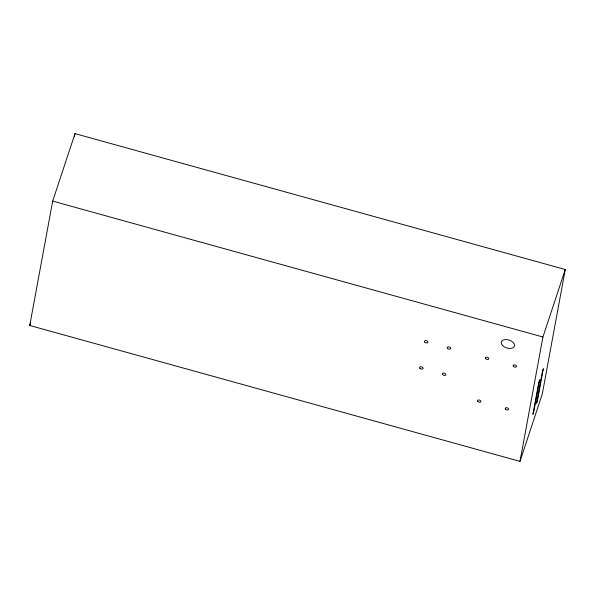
<?xml version="1.0" encoding="UTF-8"?>
<svg xmlns="http://www.w3.org/2000/svg" width="595" height="595" viewBox="0 0 595 595"><rect width="100%" height="100%" fill="white"/><g stroke="black" fill="none" stroke-linecap="round" stroke-linejoin="round"><path stroke-width="0.89" d="M29.75 325.48L52.687 201.103L75.007 133.622L565.25 269.52L542.313 393.897L519.993 461.378L29.75 325.48L30.62 322.847M74.501 136.344L75.007 133.622M519.993 461.378L542.93 337.001L565.25 269.52M52.687 201.103L542.93 337.001M538.75 382.578L532.912 414.269L533.856 411.39L539.702 379.699L538.75 382.578M542.387 371.592L536.541 403.284L537.493 400.405L543.339 368.714L542.387 371.592M502.641 345.598A6.909 4.12 18.3 0 0 514.095 346.855A6.909 4.12 18.3 0 0 506.88 339.604A6.909 4.12 18.3 0 0 502.641 345.598M447.544 348.477A1.852 1.108 18.3 0 0 450.616 348.811A1.852 1.108 18.3 0 0 448.682 346.863A1.852 1.108 18.3 0 0 447.544 348.477M419.951 368.35A1.852 1.108 18.3 0 0 423.023 368.684A1.852 1.108 18.3 0 0 421.082 366.743A1.852 1.108 18.3 0 0 419.951 368.35M442.717 374.664A1.852 1.108 18.3 0 0 445.789 374.999A1.852 1.108 18.3 0 0 443.855 373.05A1.852 1.108 18.3 0 0 442.717 374.664M424.778 342.162A1.852 1.108 18.3 0 0 427.85 342.497A1.852 1.108 18.3 0 0 425.916 340.556A1.852 1.108 18.3 0 0 424.778 342.162M513.485 366.401A1.763 1.056 18.3 0 0 516.415 366.721A1.763 1.056 18.3 0 0 514.571 364.869A1.763 1.056 18.3 0 0 513.485 366.401M505.594 409.219A1.763 1.056 18.3 0 0 508.517 409.538A1.763 1.056 18.3 0 0 506.672 407.687A1.763 1.056 18.3 0 0 505.594 409.219M477.874 401.528A1.763 1.056 18.3 0 0 480.805 401.856A1.763 1.056 18.3 0 0 478.96 399.996A1.763 1.056 18.3 0 0 477.874 401.528M485.773 358.711A1.763 1.056 18.3 0 0 488.696 359.038A1.763 1.056 18.3 0 0 486.851 357.186A1.763 1.056 18.3 0 0 485.773 358.711"/></g></svg>
